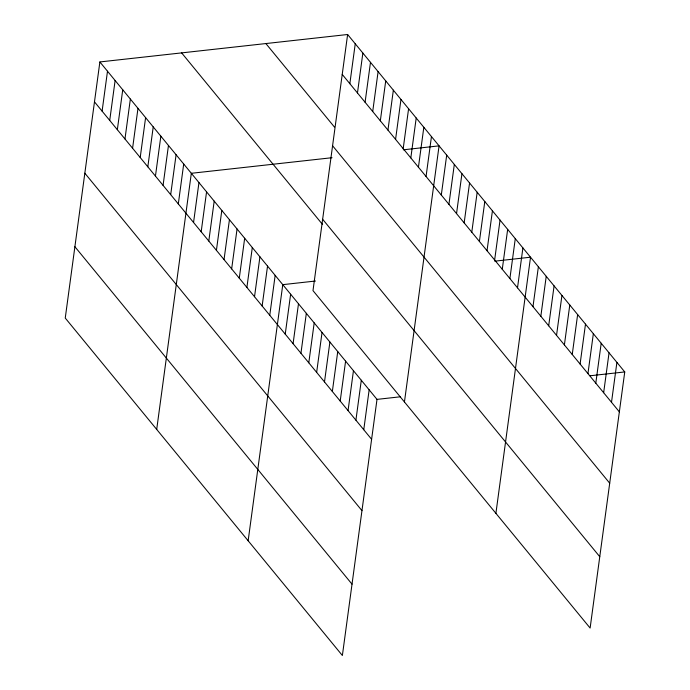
<?xml version="1.0" encoding="UTF-8"?>
<svg xmlns="http://www.w3.org/2000/svg" width="690" height="690" viewBox="0 0 690 690"><rect width="100%" height="100%" fill="white"/><g stroke="black" fill="none" stroke-linecap="round" stroke-linejoin="round"><path stroke-width="1.03" d="M99.877 61.945L65.248 318.064L342.378 655.5L377.007 399.381L99.877 61.945L347.622 34.5L624.752 371.936L590.123 628.055L312.993 290.619L347.622 34.5M102.103 111.133L107.493 71.225M109.719 120.414L115.118 80.506M117.343 129.694L122.742 89.778M124.968 138.975L130.358 99.058M132.584 148.255L137.983 108.339M140.208 157.527L145.599 117.619M147.824 166.808L153.223 126.9M155.448 176.088L160.848 136.18M163.073 185.369L168.464 145.461M170.689 194.649L176.088 154.741M178.313 203.93L183.704 164.022M156.699 429.422L191.328 173.293L332.045 157.708M193.554 222.49L198.953 182.574M201.178 231.771L206.569 191.855M208.794 241.043L214.193 201.135M216.418 250.323L221.809 210.416M224.034 259.604L229.434 219.696M231.659 268.884L237.058 228.977M239.283 278.165L244.674 238.257M246.899 287.445L252.298 247.538M254.524 296.726L259.923 256.809M262.14 306.006L267.539 266.09M269.764 315.278L275.163 275.37M248.15 540.77L282.779 284.651L315.485 281.028M285.237 334.124L290.637 294.216M293.086 343.68L298.485 303.772M300.944 353.245L306.334 313.329M308.792 362.802L314.192 322.894M349.847 83.688L355.247 43.781M316.65 372.367L322.04 332.451M357.472 92.969L362.862 53.061M324.498 381.924L329.898 342.016M365.088 102.249L370.487 62.342M332.347 391.489L337.746 351.572M372.712 111.53L378.103 71.622M340.204 401.045L345.595 361.137M380.328 120.81L385.727 80.894M348.053 410.61L353.453 370.694M387.953 130.091L393.352 90.174M355.911 420.167L361.301 380.259M395.577 139.371L400.968 99.455M363.759 429.732L369.159 389.815M403.193 148.643L408.592 108.735M410.817 157.924L416.208 118.016M418.433 167.204L423.832 127.296M426.058 176.485L431.457 136.577M404.444 401.977L439.073 145.857L403.305 149.816M441.298 195.046L446.697 155.129M448.923 204.326L454.322 164.41M456.539 213.607L461.938 173.69M464.163 222.879L469.562 182.971M471.788 232.159L477.178 192.251M479.403 241.44L484.803 201.532M487.028 250.72L492.427 210.812M494.644 260.001L500.043 220.093M502.268 269.281L507.668 229.373M509.893 278.562L515.283 238.645M517.509 287.842L522.908 247.926M495.903 513.326L530.532 257.206L494.756 261.174M532.982 306.679L538.381 266.771M540.839 316.244L546.23 276.328M548.688 325.801L554.087 285.893M556.537 335.357L561.936 295.449M564.394 344.922L569.785 305.014M572.243 354.479L577.642 314.571M580.1 364.044L585.491 324.136M587.949 373.601L593.348 333.693M595.798 383.166L601.197 343.258M603.655 392.722L609.046 352.814M611.504 402.287L616.903 362.379M377.007 399.381L400.511 396.776M590.01 375.783L624.752 371.936M342.223 74.408L619.353 411.844M265.866 43.556L334.452 127.072M332.58 145.763L609.71 483.198M322.644 219.273L599.774 556.709M181.634 52.889L322.618 224.561M94.478 101.853L371.608 439.288M84.836 173.207L361.965 510.643M74.891 246.718L352.021 584.154"/></g></svg>
